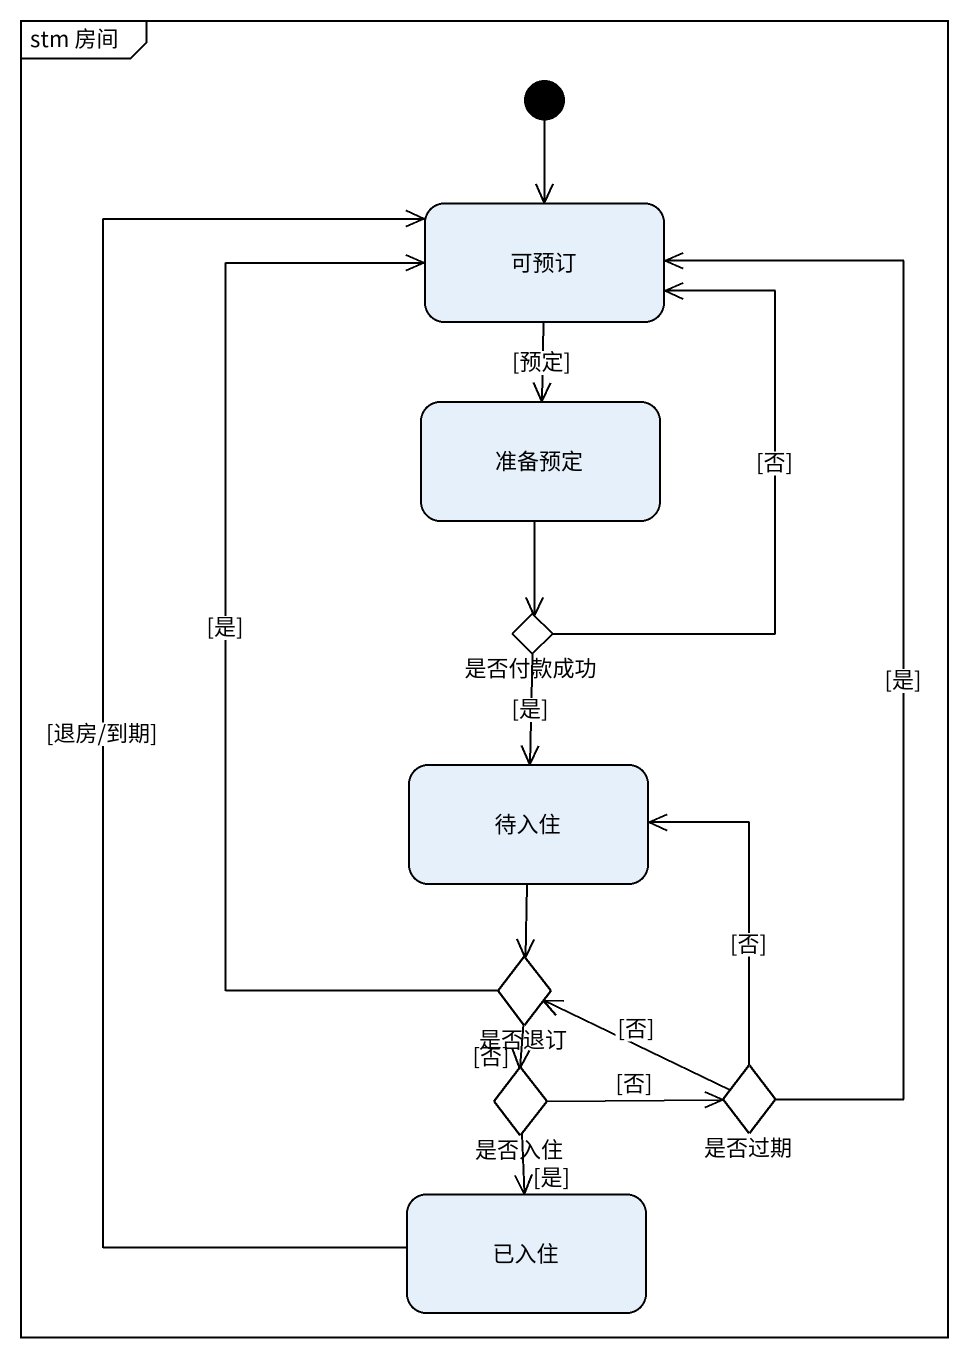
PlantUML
@startuml
mainframe stm 房间
hide empty description
state 可预订
state 准备预定
state 是否付款成功 <<choice>>
state 待入住
state 是否退订 <<choice>>
state 是否入住 <<choice>>
state 是否过期 <<choice>>
state 已入住
[*] --> 可预订
可预订 --> 准备预定 : [预定]
准备预定 --> 是否付款成功
是否付款成功 -up-> 可预订 : [否]
是否付款成功 --> 待入住 : [是]
待入住 --> 是否退订
是否退订 -up-> 可预订 : [是]
是否退订 --> 是否入住 : [否]
是否入住 -right-> 是否过期 : [否]
是否入住 --> 已入住 : [是]
是否过期 -up-> 可预订 : [是]
是否过期 -up-> 待入住 : [否]
是否过期 -left-> 是否退订 : [否]
已入住 -up-> 可预订 : [退房/到期]
@enduml
